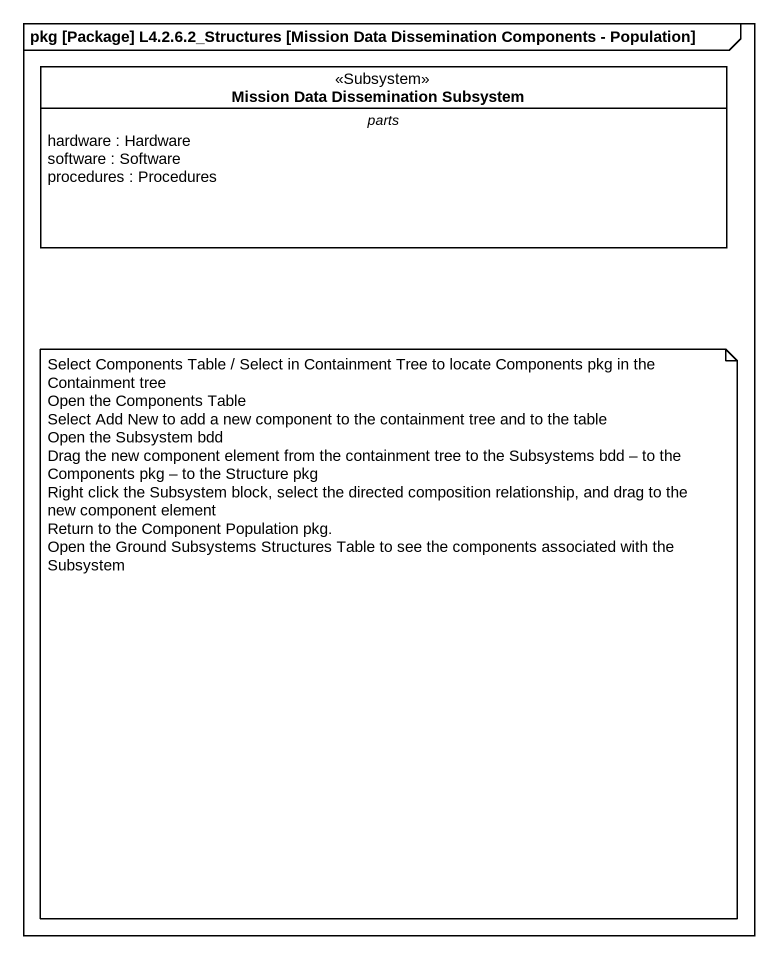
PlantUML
@startuml
mainframe pkg [Package] L4.2.6.2_Structures [Mission Data Dissemination Components - Population]
hide circle
hide empty members
class "Mission Data Dissemination Subsystem" as Mission_Data_Dissemination <<Subsystem>> {
  -- parts --
  hardware : Hardware
  software : Software
  procedures : Procedures
}
note as N1
  Select Components Table / Select in Containment Tree to locate Components pkg in the Containment tree
  Open the Components Table
  Select Add New to add a new component to the containment tree and to the table
  Open the Subsystem bdd
  Drag the new component element from the containment tree to the Subsystems bdd – to the Components pkg – to the Structure pkg
  Right click the Subsystem block, select the directed composition relationship, and drag to the new component element
  Return to the Component Population pkg.
  Open the Ground Subsystems Structures Table to see the components associated with the Subsystem
end note
@enduml
